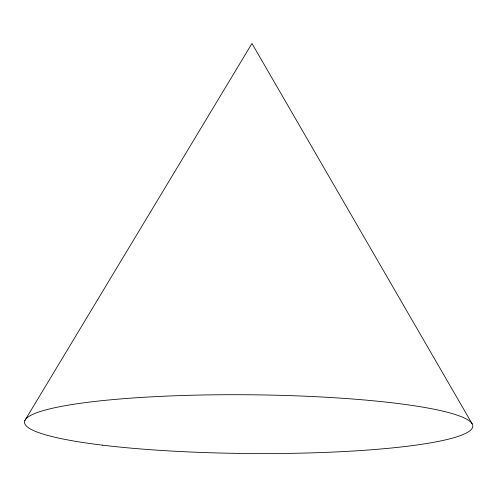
<?xml version="1.0" encoding="UTF-8"?>
<svg xmlns="http://www.w3.org/2000/svg" width="497" height="497" viewBox="0 0 497 497"><rect width="100%" height="100%" fill="white"/><g stroke="black" fill="none" stroke-linecap="round" stroke-linejoin="round"><path stroke-width="0.75" d="M24.85 420.549L251.967 43.475L472.15 423.823M102.283 445.132A224.166 29.373 0.5 0 0 468.857 431.514A224.166 29.373 0.5 0 0 174.795 395.774A224.166 29.373 0.5 0 0 102.283 445.132"/></g></svg>
